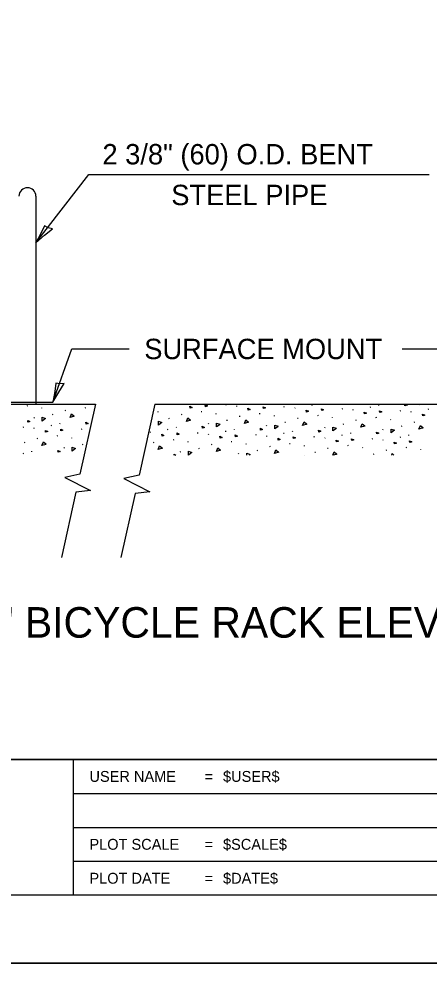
# Model space of a CAD drawing. Extents: x 98660 to 99340, y 99988 to 100428.
# Drawn here: x 98751.3 to 98811.6, y 99987.5 to 100126.6 of the extents above; entities that cross this region are included whole.
import ezdxf

# ---------------------------------------------------------------- set-up
doc = ezdxf.new("R2010")
doc.units = 0
for name, color, linetype in [('Design_PR_Roadway Notes', 7, 'Continuous'), ('Level 53', 7, 'Continuous'), ('ROW_PR_Notes', 7, 'Continuous'), ('Sheets_50 Reference Boundary', 7, 'Continuous'), ('Sheets_General Details', 7, 'Continuous'), ('Sheets_Printer Plotting Border', 7, 'Continuous')]:
    doc.layers.add(name, color=color, linetype=linetype)

msp = doc.modelspace()

# ---------------------------------------------------------------- linework, layer by layer
at = {"layer": 'Design_PR_Roadway Notes'}
for p, q in [((98753.76, 100093.59), (98761.56, 100103.66)), ((98761.56, 100103.66), (98811.57, 100103.66)), ((98756.26, 100070.16), (98759.05, 100077.98)), ((98759.05, 100077.98), (98767.45, 100077.98)), ((98807.63, 100077.98), (98814.09, 100077.98))]:
    msp.add_line(p, q, dxfattribs=at)
for points in [[(98756.19, 100095.66), (98755.56, 100095.83), (98755.04, 100096.1), (98754.5, 100094.99), (98753.76, 100093.59), (98755.02, 100094.73)], [(98757.93, 100072.88), (98757.27, 100072.84), (98756.7, 100072.94), (98756.53, 100071.72), (98756.26, 100070.16), (98757.11, 100071.62)]]:
    msp.add_lwpolyline(points, close=True, dxfattribs=at)
at = {"layer": 'Level 53'}
for p, q in [((98752.51, 100069.6), (98752.41, 100069.56)), ((98754.62, 100069.25), (98754.63, 100069.33)), ((98761.06, 100069.31), (98760.96, 100069.28)), ((98774.74, 100069.82), (98774.75, 100069.85)), ((98781.73, 100069.73), (98781.63, 100069.69)), ((98783.29, 100069.53), (98783.31, 100069.61)), ((98790.28, 100069.44), (98790.18, 100069.4)), ((98791.84, 100069.25), (98791.86, 100069.32)), ((98794.4, 100069.68), (98794.29, 100069.64)), ((98802.95, 100069.39), (98802.84, 100069.35)), ((98804.18, 100069.67), (98804.2, 100069.75)), ((98753.46, 100067.81), (98753.53, 100067.89)), ((98756.25, 100068.32), (98756.15, 100068.28)), ((98758.11, 100068.91), (98758.01, 100068.87)), ((98771.72, 100068.68), (98771.73, 100068.75)), ((98775.22, 100068.34), (98775.12, 100068.3)), ((98778.16, 100068.74), (98778.06, 100068.7)), ((98780.27, 100068.39), (98780.28, 100068.47)), ((98783.77, 100068.05), (98783.67, 100068.01)), ((98786.72, 100068.45), (98786.61, 100068.41)), ((98788.82, 100068.1), (98788.84, 100068.18)), ((98795.27, 100068.17), (98795.16, 100068.12)), ((98797.37, 100067.82), (98797.39, 100067.89)), ((98798.83, 100069.16), (98798.73, 100069.12)), ((98800.4, 100068.96), (98800.41, 100069.04)), ((98803.82, 100067.88), (98803.71, 100067.84)), ((98807.39, 100068.87), (98807.28, 100068.83)), ((98808.95, 100068.67), (98808.96, 100068.75)), ((98811.5, 100069.1), (98811.39, 100069.07)), ((98751.94, 100066.46), (98751.84, 100066.42)), ((98756.06, 100066.7), (98755.95, 100066.66)), ((98757.29, 100066.97), (98757.31, 100067.05)), ((98773.35, 100067.75), (98773.25, 100067.71)), ((98774.4, 100066.4), (98774.41, 100066.47)), ((98779.12, 100066.95), (98779.18, 100067.03)), ((98781.91, 100067.46), (98781.8, 100067.42)), ((98787.67, 100066.66), (98787.73, 100066.74)), ((98790.46, 100067.17), (98790.36, 100067.13)), ((98792.32, 100067.76), (98792.22, 100067.72)), ((98796.22, 100066.37), (98796.29, 100066.45)), ((98799.01, 100066.88), (98798.91, 100066.85)), ((98800.87, 100067.48), (98800.77, 100067.44)), ((98805.92, 100067.53), (98805.94, 100067.61)), ((98807.56, 100066.6), (98807.46, 100066.56)), ((98809.43, 100067.19), (98809.32, 100067.15)), ((98753.51, 100066.26), (98753.52, 100066.34)), ((98756.93, 100065.18), (98756.82, 100065.14)), ((98760.5, 100066.17), (98760.39, 100066.13)), ((98770.61, 100065.69), (98770.62, 100065.77)), ((98773.16, 100066.12), (98773.06, 100066.08)), ((98777.6, 100065.6), (98777.49, 100065.56)), ((98779.16, 100065.4), (98779.17, 100065.48)), ((98781.71, 100065.83), (98781.61, 100065.8)), ((98782.95, 100066.11), (98782.96, 100066.19)), ((98786.15, 100065.31), (98786.05, 100065.27)), ((98787.71, 100065.11), (98787.73, 100065.19)), ((98790.26, 100065.55), (98790.16, 100065.51)), ((98791.5, 100065.83), (98791.52, 100065.9)), ((98798.81, 100065.26), (98798.71, 100065.22)), ((98800.05, 100065.54), (98800.07, 100065.62)), ((98804.77, 100066.09), (98804.84, 100066.16)), ((98808.6, 100065.25), (98808.62, 100065.33)), ((98752.12, 100064.19), (98752.02, 100064.15)), ((98753.98, 100064.78), (98753.88, 100064.74)), ((98759.03, 100064.83), (98759.05, 100064.91)), ((98760.67, 100063.9), (98760.57, 100063.86)), ((98771.09, 100064.21), (98770.98, 100064.17)), ((98774.03, 100064.61), (98773.93, 100064.57)), ((98776.14, 100064.26), (98776.15, 100064.34)), ((98779.64, 100063.92), (98779.53, 100063.88)), ((98782.58, 100064.32), (98782.48, 100064.28)), ((98784.69, 100063.97), (98784.71, 100064.05)), ((98791.13, 100064.03), (98791.03, 100063.99)), ((98793.24, 100063.68), (98793.26, 100063.76)), ((98794.7, 100065.02), (98794.6, 100064.99)), ((98796.26, 100064.83), (98796.28, 100064.91)), ((98799.69, 100063.74), (98799.58, 100063.71)), ((98803.25, 100064.74), (98803.15, 100064.7)), ((98804.81, 100064.54), (98804.83, 100064.62)), ((98807.37, 100064.97), (98807.26, 100064.93)), ((98751.92, 100062.56), (98751.82, 100062.53)), ((98753.16, 100062.84), (98753.18, 100062.92)), ((98757.88, 100063.39), (98757.95, 100063.47)), ((98774.99, 100062.82), (98775.05, 100062.89)), ((98777.78, 100063.33), (98777.67, 100063.29)), ((98783.54, 100062.53), (98783.6, 100062.61)), ((98786.33, 100063.04), (98786.22, 100063)), ((98788.19, 100063.63), (98788.09, 100063.59)), ((98794.88, 100062.75), (98794.77, 100062.71)), ((98796.74, 100063.34), (98796.64, 100063.31)), ((98801.79, 100063.4), (98801.81, 100063.47)), ((98803.43, 100062.47), (98803.33, 100062.42)), ((98805.29, 100063.06), (98805.19, 100063.02)), ((98808.24, 100063.46), (98808.14, 100063.42)), ((98810.34, 100063.11), (98810.36, 100063.19))]:
    msp.add_line(p, q, dxfattribs=at)
for points in [[(98759.33, 100069.85), (98759.33, 100069.85), (98759.33, 100069.85)], [(98776.72, 100069.37), (98776.43, 100069.27), (98776.39, 100069.55), (98776.72, 100069.37)], [(98778.97, 100069.58), (98778.68, 100069.48), (98778.64, 100069.75), (98778.97, 100069.58)], [(98785.27, 100069.08), (98784.98, 100068.98), (98784.94, 100069.26), (98785.27, 100069.08)], [(98787.52, 100069.29), (98787.23, 100069.19), (98787.19, 100069.46), (98787.52, 100069.29)], [(98808.33, 100069.7), (98808.03, 100069.6), (98808, 100069.85)], [(98808.05, 100069.85), (98808.33, 100069.7)], [(98810.23, 100069.85), (98810.11, 100069.76), (98810.11, 100069.85)], [(98755.18, 100067.73), (98754.67, 100067.34), (98754.68, 100067.92), (98755.17, 100067.74)], [(98759.39, 100068.06), (98758.77, 100067.88), (98758.98, 100068.41), (98759.38, 100068.07)], [(98776.49, 100067.49), (98775.88, 100067.3), (98776.08, 100067.84), (98776.48, 100067.5)], [(98793.82, 100068.8), (98793.53, 100068.69), (98793.49, 100068.97), (98793.82, 100068.8)], [(98796.07, 100069.01), (98795.78, 100068.9), (98795.75, 100069.18), (98796.07, 100069.01)], [(98802.38, 100068.51), (98802.08, 100068.41), (98802.05, 100068.68), (98802.38, 100068.51)], [(98804.63, 100068.72), (98804.33, 100068.62), (98804.3, 100068.89), (98804.63, 100068.72)], [(98810.93, 100068.22), (98810.64, 100068.12), (98810.6, 100068.39), (98810.93, 100068.22)], [(98752.88, 100067.29), (98752.59, 100067.19), (98752.55, 100067.46), (98752.88, 100067.29)], [(98761.44, 100067), (98761.14, 100066.9), (98761.11, 100067.18), (98761.44, 100067)], [(98772.29, 100067.16), (98771.78, 100066.77), (98771.78, 100067.34), (98772.27, 100067.16)], [(98778.54, 100066.43), (98778.25, 100066.33), (98778.21, 100066.6), (98778.54, 100066.43)], [(98780.84, 100066.87), (98780.33, 100066.49), (98780.33, 100067.06), (98780.82, 100066.88)], [(98785.04, 100067.2), (98784.43, 100067.01), (98784.63, 100067.55), (98785.04, 100067.21)], [(98789.39, 100066.58), (98788.88, 100066.2), (98788.89, 100066.77), (98789.38, 100066.59)], [(98793.59, 100066.92), (98792.98, 100066.73), (98793.18, 100067.26), (98793.59, 100066.92)], [(98797.94, 100066.29), (98797.43, 100065.91), (98797.44, 100066.48), (98797.93, 100066.3)], [(98802.15, 100066.63), (98801.53, 100066.44), (98801.74, 100066.97), (98802.14, 100066.64)], [(98810.7, 100066.34), (98810.09, 100066.15), (98810.29, 100066.69), (98810.69, 100066.35)], [(98755.49, 100065.81), (98755.19, 100065.71), (98755.16, 100065.99), (98755.49, 100065.81)], [(98757.74, 100066.02), (98757.44, 100065.92), (98757.41, 100066.19), (98757.74, 100066.02)], [(98772.59, 100065.24), (98772.3, 100065.14), (98772.26, 100065.41), (98772.59, 100065.24)], [(98774.84, 100065.45), (98774.55, 100065.35), (98774.51, 100065.62), (98774.84, 100065.45)], [(98781.14, 100064.95), (98780.85, 100064.85), (98780.81, 100065.12), (98781.14, 100064.95)], [(98783.39, 100065.16), (98783.1, 100065.06), (98783.06, 100065.33), (98783.39, 100065.16)], [(98787.09, 100066.14), (98786.8, 100066.04), (98786.76, 100066.32), (98787.09, 100066.14)], [(98791.94, 100064.87), (98791.65, 100064.77), (98791.61, 100065.05), (98791.94, 100064.87)], [(98795.64, 100065.86), (98795.35, 100065.75), (98795.31, 100066.03), (98795.64, 100065.86)], [(98804.19, 100065.57), (98803.9, 100065.47), (98803.86, 100065.74), (98804.19, 100065.57)], [(98806.49, 100066.01), (98805.98, 100065.62), (98805.99, 100066.19), (98806.48, 100066.01)], [(98755.25, 100063.93), (98754.64, 100063.74), (98754.85, 100064.28), (98755.25, 100063.94)], [(98772.36, 100063.36), (98771.75, 100063.17), (98771.95, 100063.7), (98772.35, 100063.37)], [(98789.69, 100064.66), (98789.4, 100064.56), (98789.36, 100064.84), (98789.69, 100064.66)], [(98798.24, 100064.38), (98797.95, 100064.28), (98797.91, 100064.55), (98798.24, 100064.38)], [(98800.49, 100064.58), (98800.2, 100064.48), (98800.16, 100064.76), (98800.49, 100064.58)], [(98806.79, 100064.09), (98806.5, 100063.99), (98806.46, 100064.26), (98806.79, 100064.09)], [(98809.04, 100064.3), (98808.75, 100064.19), (98808.71, 100064.47), (98809.04, 100064.3)], [(98757.3, 100062.87), (98757.01, 100062.77), (98756.97, 100063.04), (98757.3, 100062.87)], [(98759.6, 100063.31), (98759.09, 100062.93), (98759.1, 100063.5), (98759.59, 100063.32)], [(98774.09, 100062.35), (98774.08, 100062.47), (98774.31, 100062.35)], [(98776.7, 100062.74), (98776.19, 100062.35), (98776.2, 100062.92), (98776.69, 100062.74)], [(98780.91, 100063.07), (98780.3, 100062.88), (98780.5, 100063.41), (98780.9, 100063.08)], [(98784.75, 100062.35), (98784.75, 100062.63), (98785.25, 100062.45)], [(98785.26, 100062.45), (98785.12, 100062.35)], [(98789.46, 100062.78), (98788.85, 100062.6), (98789.05, 100063.13), (98789.45, 100062.79)], [(98793.3, 100062.35), (98793.3, 100062.35), (98793.31, 100062.35)], [(98797.41, 100062.35), (98797.61, 100062.84), (98798, 100062.5)], [(98798.01, 100062.5), (98797.52, 100062.35)], [(98806.08, 100062.35), (98806.16, 100062.56), (98806.4, 100062.35)]]:
    msp.add_lwpolyline(points, dxfattribs=at)
at = {"layer": 'ROW_PR_Notes'}
for p, q in [((98753.76, 100100.47), (98753.76, 100069.85)), ((98722.51, 100069.85), (98762.51, 100069.85)), ((98748.76, 100070.16), (98756.26, 100070.16)), ((98762.51, 100069.85), (98760.23, 100059.56)), ((98771.26, 100069.85), (98768.94, 100059.39)), ((98771.26, 100069.85), (98871.26, 100069.85)), ((98760.23, 100059.56), (98757.99, 100059.06)), ((98757.99, 100059.06), (98761.78, 100057.12)), ((98768.94, 100059.39), (98766.7, 100058.9)), ((98766.7, 100058.9), (98770.49, 100056.96)), ((98759.63, 100056.87), (98757.5, 100047.27)), ((98761.78, 100057.12), (98759.63, 100056.87)), ((98768.34, 100056.7), (98766.26, 100047.27)), ((98770.49, 100056.96), (98768.34, 100056.7))]:
    msp.add_line(p, q, dxfattribs=at)
msp.add_arc((98752.51, 100100.47), 1.25, 0, 180, dxfattribs=at)
at = {"layer": 'Sheets_50 Reference Boundary'}
msp.add_lwpolyline([(98699.74, 100417.53), (99329.74, 100417.53), (99329.74, 100017.53), (98699.74, 100017.53)], close=True, dxfattribs=at)
at = {"layer": 'Sheets_General Details'}
for p, q in [((98699.74, 100017.53), (99329.74, 100017.53)), ((98759.23, 100017.53), (98759.23, 99997.53)), ((98759.23, 100012.53), (98943.23, 100012.53)), ((98759.23, 100007.53), (98943.23, 100007.53)), ((98759.23, 100002.53), (98943.23, 100002.53)), ((99339.74, 99987.53), (98659.74, 99987.53))]:
    msp.add_line(p, q, dxfattribs=at)
msp.add_lwpolyline([(98699.74, 100417.53), (99329.74, 100417.53), (99329.74, 99997.53), (98699.74, 99997.53)], close=True, dxfattribs=at)
at = {"layer": 'Sheets_Printer Plotting Border'}
msp.add_lwpolyline([(98659.74, 99987.53), (99339.74, 99987.53), (99339.74, 100427.53), (98659.74, 100427.53)], close=True, dxfattribs=at)

# ---------------------------------------------------------------- texts
at = {"layer": 'Design_PR_Roadway Notes'}
for s, height, p in [('2 3/8" (60) O.D. BENT', 3, (98763.54, 100105.16)), ('STEEL PIPE', 3, (98773.66, 100099.16)), ('SURFACE MOUNT', 3, (98769.69, 100076.48)), ('TYPE "B" BICYCLE RACK ELEVATION', 4.5, (98724.79, 100035.46))]:
    msp.add_text(s, height=height, dxfattribs=at).set_placement(p)
at = {"layer": 'Sheets_General Details'}
for s, p in [('USER NAME', (98761.63, 100014.23)), ('=', (98778.58, 100014.23)), ('$USER$', (98781.27, 100014.23)), ('PLOT SCALE', (98761.63, 100004.23)), ('=', (98778.58, 100004.23)), ('$SCALE$', (98781.27, 100004.23)), ('PLOT DATE', (98761.63, 99999.23)), ('=', (98778.58, 99999.23)), ('$DATE$', (98781.27, 99999.23))]:
    msp.add_text(s, height=1.6, rotation=360, dxfattribs=at).set_placement(p)

doc.saveas('drawing.dxf')
